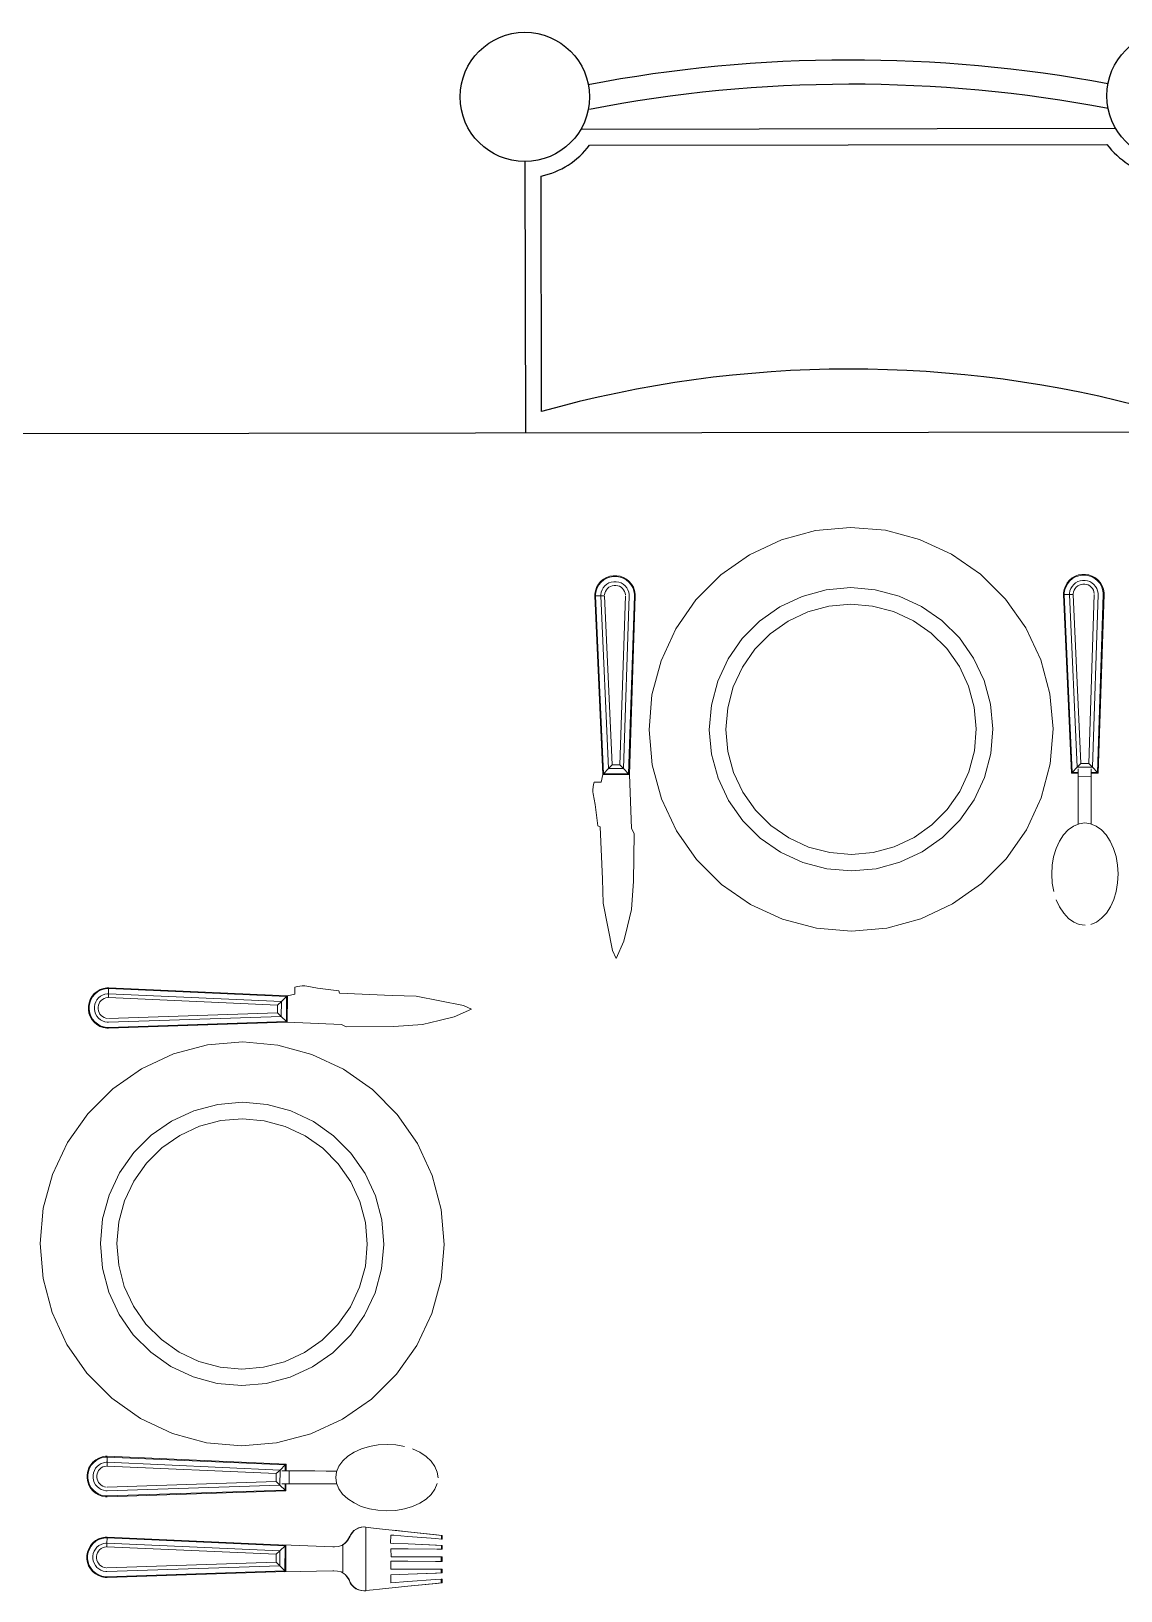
# Model space of a CAD drawing. Header units: inches. Extents: x 0.9 to 45.9, y 0.4 to 30.4.
# Drawn here: x 11.864 to 12.458, y 14.206 to 15.057 of the extents above; entities that cross this region are included whole.
import ezdxf

# ---------------------------------------------------------------- set-up
doc = ezdxf.new("R2010")
doc.units = ezdxf.units.IN
doc.header["$MEASUREMENT"] = 0
doc.layers.add('MUEBLE', color=253, linetype='Continuous')

# ---------------------------------------------------------------- blocks, each defined once
blk = doc.blocks.new('hshshsyd')
at = {"color": 51, "linetype": 'Continuous', "lineweight": 0, "ltscale": 0.956734}
for p, q in [((1681.87672, 897.10987), (1681.87274, 897.10805)), ((1681.88112, 897.11122), (1681.87672, 897.10987)), ((1681.88581, 897.11205), (1681.88112, 897.11122)), ((1681.89065, 897.11234), (1681.88581, 897.11205)), ((1681.89549, 897.11208), (1681.89065, 897.11234)), ((1681.90019, 897.11128), (1681.89549, 897.11208)), ((1681.90459, 897.10995), (1681.90019, 897.11128)), ((1681.90858, 897.10815), (1681.90459, 897.10995)), ((1681.72909, 897.09993), (1681.73033, 897.10141)), ((1681.72942, 897.0997), (1681.73061, 897.10113)), ((1681.73033, 897.10141), (1681.7318, 897.10266)), ((1681.73061, 897.10113), (1681.73203, 897.10233)), ((1681.7318, 897.10266), (1681.73347, 897.10363)), ((1681.73203, 897.10233), (1681.73364, 897.10326)), ((1681.73347, 897.10363), (1681.73528, 897.10429)), ((1681.73364, 897.10326), (1681.73538, 897.1039)), ((1681.73486, 897.10066), (1681.73614, 897.10113)), ((1681.73528, 897.10429), (1681.73718, 897.10463)), ((1681.73538, 897.1039), (1681.73721, 897.10423)), ((1681.73614, 897.10113), (1681.73747, 897.10137)), ((1681.73718, 897.10463), (1681.73814, 897.10463)), ((1681.73721, 897.10423), (1681.73814, 897.10423)), ((1681.73747, 897.10137), (1681.73809, 897.10137)), ((1681.73809, 897.10137), (1681.83236, 897.09827)), ((1681.73814, 897.10463), (1681.83562, 897.10143)), ((1681.73814, 897.10423), (1681.83522, 897.10104)), ((1681.83522, 897.10104), (1681.83236, 897.09827)), ((1681.83562, 897.10143), (1681.83522, 897.10104)), ((1681.83522, 897.10104), (1681.83523, 897.09759)), ((1681.83562, 897.10143), (1681.83563, 897.09759)), ((1681.86653, 897.10321), (1681.86449, 897.10034)), ((1681.86931, 897.10581), (1681.86653, 897.10321)), ((1681.87274, 897.10805), (1681.86931, 897.10581)), ((1681.91202, 897.10593), (1681.90858, 897.10815)), ((1681.91482, 897.10335), (1681.91202, 897.10593)), ((1681.91688, 897.10049), (1681.91482, 897.10335)), ((1681.72715, 897.09454), (1681.72748, 897.09644)), ((1681.72715, 897.09262), (1681.72715, 897.09454)), ((1681.72749, 897.09072), (1681.72715, 897.09262)), ((1681.72748, 897.09644), (1681.72813, 897.09826)), ((1681.72755, 897.09451), (1681.72787, 897.09634)), ((1681.72755, 897.09265), (1681.72755, 897.09451)), ((1681.72788, 897.09082), (1681.72755, 897.09265)), ((1681.72787, 897.09634), (1681.7285, 897.09809)), ((1681.72813, 897.09826), (1681.72909, 897.09993)), ((1681.7285, 897.09809), (1681.72942, 897.0997)), ((1681.73041, 897.09427), (1681.73064, 897.0956)), ((1681.73042, 897.09291), (1681.73041, 897.09427)), ((1681.73066, 897.09157), (1681.73042, 897.09291)), ((1681.73064, 897.0956), (1681.73111, 897.09688)), ((1681.73111, 897.09688), (1681.73178, 897.09806)), ((1681.73178, 897.09806), (1681.73265, 897.0991)), ((1681.73244, 897.0941), (1681.73261, 897.09508)), ((1681.73244, 897.09309), (1681.73244, 897.0941)), ((1681.73262, 897.0921), (1681.73244, 897.09309)), ((1681.73261, 897.09508), (1681.73295, 897.09603)), ((1681.73265, 897.0991), (1681.73369, 897.09998)), ((1681.73295, 897.09603), (1681.73345, 897.0969)), ((1681.73345, 897.0969), (1681.73409, 897.09767)), ((1681.73369, 897.09998), (1681.73486, 897.10066)), ((1681.73409, 897.09767), (1681.73486, 897.09831)), ((1681.73486, 897.09831), (1681.73573, 897.09882)), ((1681.73573, 897.09882), (1681.73667, 897.09916)), ((1681.73667, 897.09916), (1681.73765, 897.09934)), ((1681.73806, 897.09934), (1681.83034, 897.09631)), ((1681.83236, 897.09827), (1681.83034, 897.09631)), ((1681.83034, 897.09631), (1681.83035, 897.09198)), ((1681.83236, 897.09827), (1681.83238, 897.09005)), ((1681.83736, 897.0976), (1681.83334, 897.09759)), ((1681.83735, 897.0976), (1681.83737, 897.09054)), ((1681.84653, 897.09762), (1681.83736, 897.0976)), ((1681.85112, 897.09764), (1681.84653, 897.09762)), ((1681.85745, 897.09765), (1681.85134, 897.09764)), ((1681.86325, 897.09767), (1681.85745, 897.09765)), ((1681.86324, 897.09729), (1681.86282, 897.09414)), ((1681.86282, 897.09414), (1681.86325, 897.091)), ((1681.86449, 897.10034), (1681.86324, 897.09729)), ((1681.91814, 897.09745), (1681.91688, 897.10049)), ((1681.91816, 897.09115), (1681.91858, 897.0943)), ((1681.72816, 897.08891), (1681.72749, 897.09072)), ((1681.72852, 897.08908), (1681.72788, 897.09082)), ((1681.72913, 897.08724), (1681.72816, 897.08891)), ((1681.72946, 897.08747), (1681.72852, 897.08908)), ((1681.73037, 897.08576), (1681.72913, 897.08724)), ((1681.73065, 897.08605), (1681.72946, 897.08747)), ((1681.73185, 897.08453), (1681.73037, 897.08576)), ((1681.73208, 897.08486), (1681.73065, 897.08605)), ((1681.73112, 897.0903), (1681.73066, 897.09157)), ((1681.73181, 897.08913), (1681.73112, 897.0903)), ((1681.73268, 897.08809), (1681.73181, 897.08913)), ((1681.73352, 897.08357), (1681.73185, 897.08453)), ((1681.73369, 897.08394), (1681.73208, 897.08486)), ((1681.73296, 897.09116), (1681.73262, 897.0921)), ((1681.73372, 897.08722), (1681.73268, 897.08809)), ((1681.73347, 897.0903), (1681.73296, 897.09116)), ((1681.73411, 897.08953), (1681.73347, 897.0903)), ((1681.7349, 897.08654), (1681.73372, 897.08722)), ((1681.73488, 897.08889), (1681.73411, 897.08953)), ((1681.73576, 897.08839), (1681.73488, 897.08889)), ((1681.73618, 897.08608), (1681.7349, 897.08654)), ((1681.7367, 897.08805), (1681.73576, 897.08839)), ((1681.73752, 897.08585), (1681.73618, 897.08608)), ((1681.73769, 897.08788), (1681.7367, 897.08805)), ((1681.73813, 897.08585), (1681.73752, 897.08585)), ((1681.83035, 897.09198), (1681.73808, 897.08788)), ((1681.73813, 897.08585), (1681.73808, 897.08788)), ((1681.83238, 897.09005), (1681.73813, 897.08585)), ((1681.73819, 897.08299), (1681.73813, 897.08585)), ((1681.83525, 897.08731), (1681.73819, 897.08299)), ((1681.83566, 897.08692), (1681.7382, 897.08259)), ((1681.83035, 897.09198), (1681.83238, 897.09005)), ((1681.83238, 897.09005), (1681.83525, 897.08731)), ((1681.83738, 897.09054), (1681.83336, 897.09053)), ((1681.83525, 897.09054), (1681.83525, 897.08731)), ((1681.83525, 897.08731), (1681.83566, 897.08692)), ((1681.83565, 897.09054), (1681.83566, 897.08692)), ((1681.84655, 897.09057), (1681.83738, 897.09054)), ((1681.85114, 897.09058), (1681.84655, 897.09057)), ((1681.85747, 897.0906), (1681.85136, 897.09058)), ((1681.86327, 897.09062), (1681.85747, 897.0906)), ((1681.86325, 897.091), (1681.86452, 897.08795)), ((1681.86452, 897.08795), (1681.86658, 897.08509)), ((1681.86658, 897.08509), (1681.86938, 897.08251)), ((1681.91209, 897.08263), (1681.91487, 897.08523)), ((1681.91487, 897.08523), (1681.91691, 897.0881)), ((1681.91691, 897.0881), (1681.91816, 897.09115)), ((1681.73534, 897.08291), (1681.73352, 897.08357)), ((1681.73544, 897.08331), (1681.73369, 897.08394)), ((1681.73724, 897.08258), (1681.73534, 897.08291)), ((1681.73727, 897.08299), (1681.73544, 897.08331)), ((1681.7382, 897.08259), (1681.73724, 897.08258)), ((1681.73819, 897.08299), (1681.73727, 897.08299)), ((1681.8114, 897.07689), (1681.79226, 897.07516)), ((1681.83054, 897.07527), (1681.8114, 897.07689)), ((1681.86938, 897.08251), (1681.87282, 897.08029)), ((1681.87282, 897.08029), (1681.8768, 897.07849)), ((1681.8768, 897.07849), (1681.88121, 897.07717)), ((1681.88121, 897.07717), (1681.88591, 897.07636)), ((1681.88591, 897.07636), (1681.89075, 897.0761)), ((1681.89075, 897.0761), (1681.89559, 897.07639)), ((1681.89559, 897.07639), (1681.90028, 897.07722)), ((1681.90468, 897.07857), (1681.90866, 897.08039)), ((1681.90866, 897.08039), (1681.91209, 897.08263)), ((1681.77372, 897.07014), (1681.75634, 897.06197)), ((1681.79226, 897.07516), (1681.77372, 897.07014)), ((1681.84911, 897.07035), (1681.83054, 897.07527)), ((1681.86654, 897.06228), (1681.84911, 897.07035)), ((1681.75634, 897.06197), (1681.74063, 897.05091)), ((1681.88231, 897.05131), (1681.86654, 897.06228)), ((1681.74063, 897.05091), (1681.72709, 897.03729)), ((1681.89593, 897.03776), (1681.88231, 897.05131)), ((1681.79807, 897.04278), (1681.78506, 897.03926)), ((1681.81149, 897.04399), (1681.79807, 897.04278)), ((1681.82492, 897.04286), (1681.81149, 897.04399)), ((1681.83795, 897.03941), (1681.82492, 897.04286)), ((1681.72709, 897.03729), (1681.71611, 897.02152)), ((1681.77287, 897.03353), (1681.76185, 897.02577)), ((1681.78506, 897.03926), (1681.77287, 897.03353)), ((1681.79966, 897.0339), (1681.78817, 897.03079)), ((1681.81152, 897.03498), (1681.79966, 897.0339)), ((1681.82338, 897.03397), (1681.81152, 897.03498)), ((1681.83489, 897.03092), (1681.82338, 897.03397)), ((1681.85018, 897.03375), (1681.83795, 897.03941)), ((1681.86124, 897.02605), (1681.85018, 897.03375)), ((1681.907, 897.02206), (1681.89593, 897.03776)), ((1681.76185, 897.02577), (1681.75235, 897.01621)), ((1681.7774, 897.02573), (1681.76766, 897.01887)), ((1681.78817, 897.03079), (1681.7774, 897.02573)), ((1681.84569, 897.02592), (1681.83489, 897.03092)), ((1681.85546, 897.01912), (1681.84569, 897.02592)), ((1681.87079, 897.01655), (1681.86124, 897.02605)), ((1681.71611, 897.02152), (1681.70804, 897.00408)), ((1681.75235, 897.01621), (1681.74465, 897.00515)), ((1681.76766, 897.01887), (1681.75927, 897.01043)), ((1681.8639, 897.01073), (1681.85546, 897.01912)), ((1681.87855, 897.00553), (1681.87079, 897.01655)), ((1681.91516, 897.00467), (1681.907, 897.02206)), ((1681.75927, 897.01043), (1681.75247, 897.00066)), ((1681.87076, 897.001), (1681.8639, 897.01073)), ((1681.70804, 897.00408), (1681.70312, 896.98551)), ((1681.74465, 897.00515), (1681.73899, 896.99292)), ((1681.75247, 897.00066), (1681.74747, 896.98986)), ((1681.87582, 896.99022), (1681.87076, 897.001)), ((1681.88428, 896.99333), (1681.87855, 897.00553)), ((1681.92019, 896.98613), (1681.91516, 897.00467)), ((1681.73899, 896.99292), (1681.73554, 896.97989)), ((1681.88781, 896.98032), (1681.88428, 896.99333)), ((1681.70312, 896.98551), (1681.7015, 896.96637)), ((1681.74747, 896.98986), (1681.74442, 896.97835)), ((1681.87893, 896.97873), (1681.87582, 896.99022)), ((1681.92192, 896.967), (1681.92019, 896.98613)), ((1681.73554, 896.97989), (1681.7344, 896.96647)), ((1681.74442, 896.97835), (1681.74342, 896.96649)), ((1681.88, 896.96688), (1681.87893, 896.97873)), ((1681.88902, 896.9669), (1681.88781, 896.98032)), ((1681.7015, 896.96637), (1681.70323, 896.94724)), ((1681.7344, 896.96647), (1681.73561, 896.95304)), ((1681.74342, 896.96649), (1681.74449, 896.95463)), ((1681.879, 896.95502), (1681.88, 896.96688)), ((1681.88788, 896.95348), (1681.88902, 896.9669)), ((1681.9203, 896.94785), (1681.92192, 896.967)), ((1681.73561, 896.95304), (1681.73914, 896.94004)), ((1681.74449, 896.95463), (1681.7476, 896.94315)), ((1681.87595, 896.94351), (1681.879, 896.95502)), ((1681.88443, 896.94045), (1681.88788, 896.95348)), ((1681.91538, 896.92928), (1681.9203, 896.94785)), ((1681.70323, 896.94724), (1681.70826, 896.9287)), ((1681.73914, 896.94004), (1681.74487, 896.92784)), ((1681.7476, 896.94315), (1681.75266, 896.93237)), ((1681.87095, 896.93271), (1681.87595, 896.94351)), ((1681.87877, 896.92822), (1681.88443, 896.94045)), ((1681.75266, 896.93237), (1681.75952, 896.92264)), ((1681.86415, 896.92294), (1681.87095, 896.93271)), ((1681.70826, 896.9287), (1681.71642, 896.91131)), ((1681.74487, 896.92784), (1681.75263, 896.91682)), ((1681.75952, 896.92264), (1681.76796, 896.91425)), ((1681.85576, 896.91449), (1681.86415, 896.92294)), ((1681.87107, 896.91716), (1681.87877, 896.92822)), ((1681.90731, 896.91185), (1681.91538, 896.92928)), ((1681.75263, 896.91682), (1681.76218, 896.90732)), ((1681.76796, 896.91425), (1681.77773, 896.90744)), ((1681.84602, 896.90764), (1681.85576, 896.91449)), ((1681.86157, 896.9076), (1681.87107, 896.91716)), ((1681.71642, 896.91131), (1681.72749, 896.8956)), ((1681.76218, 896.90732), (1681.77325, 896.89962)), ((1681.77773, 896.90744), (1681.78853, 896.90244)), ((1681.83525, 896.90258), (1681.84602, 896.90764)), ((1681.85055, 896.89984), (1681.86157, 896.9076)), ((1681.89634, 896.89608), (1681.90731, 896.91185)), ((1681.77325, 896.89962), (1681.78547, 896.89396)), ((1681.78853, 896.90244), (1681.80004, 896.8994)), ((1681.80004, 896.8994), (1681.8119, 896.89839)), ((1681.8119, 896.89839), (1681.82376, 896.89946)), ((1681.82376, 896.89946), (1681.83525, 896.90258)), ((1681.83836, 896.89411), (1681.85055, 896.89984)), ((1681.72749, 896.8956), (1681.74111, 896.88206)), ((1681.78547, 896.89396), (1681.7985, 896.89051)), ((1681.7985, 896.89051), (1681.81193, 896.88937)), ((1681.81193, 896.88937), (1681.82535, 896.89059)), ((1681.82535, 896.89059), (1681.83836, 896.89411)), ((1681.88279, 896.88246), (1681.89634, 896.89608)), ((1681.74111, 896.88206), (1681.75688, 896.87109)), ((1681.86708, 896.8714), (1681.88279, 896.88246)), ((1681.8497, 896.86323), (1681.86708, 896.8714)), ((1681.75688, 896.87109), (1681.77431, 896.86302)), ((1681.77431, 896.86302), (1681.79288, 896.8581)), ((1681.83116, 896.8582), (1681.8497, 896.86323)), ((1681.79288, 896.8581), (1681.81202, 896.85648)), ((1681.81202, 896.85648), (1681.83116, 896.8582)), ((1681.72981, 896.84425), (1681.73105, 896.84573)), ((1681.73105, 896.84573), (1681.73252, 896.84697)), ((1681.73134, 896.84545), (1681.73276, 896.84664)), ((1681.73252, 896.84697), (1681.73419, 896.84794)), ((1681.73276, 896.84664), (1681.73436, 896.84758)), ((1681.73419, 896.84794), (1681.736, 896.84861)), ((1681.73436, 896.84758), (1681.73611, 896.84822)), ((1681.736, 896.84861), (1681.7379, 896.84895)), ((1681.73611, 896.84822), (1681.73794, 896.84855)), ((1681.73686, 896.84544), (1681.7382, 896.84568)), ((1681.7379, 896.84895), (1681.73887, 896.84895)), ((1681.73794, 896.84855), (1681.73886, 896.84855)), ((1681.7382, 896.84568), (1681.73882, 896.84569)), ((1681.73882, 896.84569), (1681.83309, 896.84259)), ((1681.73886, 896.84855), (1681.83594, 896.84536)), ((1681.73887, 896.84895), (1681.83634, 896.84575)), ((1681.83634, 896.84575), (1681.83594, 896.84536)), ((1681.86592, 896.84698), (1681.83634, 896.84575)), ((1681.83634, 896.84575), (1681.83638, 896.83124)), ((1681.86854, 896.84829), (1681.86592, 896.84698)), ((1681.89451, 896.84801), (1681.86854, 896.84829)), ((1681.91007, 896.84701), (1681.89451, 896.84801)), ((1681.91911, 896.8447), (1681.91007, 896.84701)), ((1681.72787, 896.83886), (1681.7282, 896.84076)), ((1681.72788, 896.83693), (1681.72787, 896.83886)), ((1681.7282, 896.84076), (1681.72886, 896.84258)), ((1681.72827, 896.83883), (1681.72859, 896.84066)), ((1681.72828, 896.83697), (1681.72827, 896.83883)), ((1681.72859, 896.84066), (1681.72922, 896.84241)), ((1681.72886, 896.84258), (1681.72981, 896.84425)), ((1681.72922, 896.84241), (1681.73015, 896.84402)), ((1681.73015, 896.84402), (1681.73134, 896.84545)), ((1681.73114, 896.83858), (1681.73137, 896.83992)), ((1681.73114, 896.83723), (1681.73114, 896.83858)), ((1681.73138, 896.83589), (1681.73114, 896.83723)), ((1681.73137, 896.83992), (1681.73183, 896.8412)), ((1681.73183, 896.8412), (1681.73251, 896.84238)), ((1681.73251, 896.84238), (1681.73337, 896.84342)), ((1681.73316, 896.83841), (1681.73333, 896.8394)), ((1681.73317, 896.83741), (1681.73316, 896.83841)), ((1681.73334, 896.83642), (1681.73317, 896.83741)), ((1681.73333, 896.8394), (1681.73367, 896.84034)), ((1681.73337, 896.84342), (1681.73441, 896.84429)), ((1681.73367, 896.84034), (1681.73417, 896.84122)), ((1681.73417, 896.84122), (1681.73482, 896.84199)), ((1681.73441, 896.84429), (1681.73559, 896.84498)), ((1681.73482, 896.84199), (1681.73558, 896.84263)), ((1681.73558, 896.84263), (1681.73645, 896.84314)), ((1681.73559, 896.84498), (1681.73686, 896.84544)), ((1681.73645, 896.84314), (1681.73739, 896.84348)), ((1681.73739, 896.84348), (1681.73838, 896.84366)), ((1681.73879, 896.84366), (1681.83107, 896.84063)), ((1681.83309, 896.84259), (1681.83107, 896.84063)), ((1681.83107, 896.84063), (1681.83108, 896.8363)), ((1681.83594, 896.84536), (1681.83309, 896.84259)), ((1681.83309, 896.84259), (1681.83311, 896.83437)), ((1681.83594, 896.84536), (1681.83598, 896.83163)), ((1681.92736, 896.84269), (1681.91911, 896.8447)), ((1681.9368, 896.83853), (1681.92736, 896.84269)), ((1681.93248, 896.8366), (1681.9368, 896.83853)), ((1681.72822, 896.83503), (1681.72788, 896.83693)), ((1681.72888, 896.83322), (1681.72822, 896.83503)), ((1681.72861, 896.83514), (1681.72828, 896.83697)), ((1681.72925, 896.83339), (1681.72861, 896.83514)), ((1681.72985, 896.83156), (1681.72888, 896.83322)), ((1681.73018, 896.83179), (1681.72925, 896.83339)), ((1681.73109, 896.83008), (1681.72985, 896.83156)), ((1681.73138, 896.83037), (1681.73018, 896.83179)), ((1681.73258, 896.82885), (1681.73109, 896.83008)), ((1681.73185, 896.83462), (1681.73138, 896.83589)), ((1681.73281, 896.82918), (1681.73138, 896.83037)), ((1681.73253, 896.83344), (1681.73185, 896.83462)), ((1681.73341, 896.83241), (1681.73253, 896.83344)), ((1681.73425, 896.82789), (1681.73258, 896.82885)), ((1681.73442, 896.82825), (1681.73281, 896.82918)), ((1681.73369, 896.83548), (1681.73334, 896.83642)), ((1681.73445, 896.83154), (1681.73341, 896.83241)), ((1681.73419, 896.83461), (1681.73369, 896.83548)), ((1681.73484, 896.83385), (1681.73419, 896.83461)), ((1681.73563, 896.83086), (1681.73445, 896.83154)), ((1681.73561, 896.8332), (1681.73484, 896.83385)), ((1681.73648, 896.83271), (1681.73561, 896.8332)), ((1681.7369, 896.8304), (1681.73563, 896.83086)), ((1681.73742, 896.83237), (1681.73648, 896.83271)), ((1681.73824, 896.83017), (1681.7369, 896.8304)), ((1681.73841, 896.83219), (1681.73742, 896.83237)), ((1681.73885, 896.83017), (1681.73824, 896.83017)), ((1681.83108, 896.8363), (1681.7388, 896.83219)), ((1681.73885, 896.83017), (1681.7388, 896.83219)), ((1681.83311, 896.83437), (1681.73885, 896.83017)), ((1681.73892, 896.82731), (1681.73885, 896.83017)), ((1681.83598, 896.83163), (1681.73892, 896.82731)), ((1681.83638, 896.83124), (1681.73893, 896.8269)), ((1681.83108, 896.8363), (1681.83311, 896.83437)), ((1681.83311, 896.83437), (1681.83598, 896.83163)), ((1681.83598, 896.83163), (1681.83638, 896.83124)), ((1681.83638, 896.83124), (1681.84053, 896.83045)), ((1681.84053, 896.83045), (1681.84054, 896.82655)), ((1681.86445, 896.8286), (1681.86491, 896.82977)), ((1681.86491, 896.82977), (1681.89347, 896.83119)), ((1681.89347, 896.83119), (1681.90664, 896.83147)), ((1681.90664, 896.83147), (1681.93248, 896.8366)), ((1681.73606, 896.82723), (1681.73425, 896.82789)), ((1681.73617, 896.82762), (1681.73442, 896.82825)), ((1681.73796, 896.8269), (1681.73606, 896.82723)), ((1681.738, 896.82731), (1681.73617, 896.82762)), ((1681.73893, 896.8269), (1681.73796, 896.8269)), ((1681.73892, 896.82731), (1681.738, 896.82731)), ((1681.84054, 896.82655), (1681.84183, 896.82613)), ((1681.84183, 896.82613), (1681.84453, 896.82575)), ((1681.84453, 896.82575), (1681.84507, 896.82579)), ((1681.84507, 896.82579), (1681.84584, 896.82581)), ((1681.84584, 896.82581), (1681.84698, 896.82604)), ((1681.84698, 896.82604), (1681.85277, 896.82713)), ((1681.85277, 896.82713), (1681.86445, 896.8286)), ((1681.95733, 896.72947), (1681.96246, 896.75531)), ((1681.96246, 896.75531), (1681.96439, 896.75963)), ((1681.96439, 896.75963), (1681.96855, 896.75019)), ((1681.96855, 896.75019), (1681.97056, 896.74194)), ((1682.07372, 896.74313), (1682.09286, 896.74475)), ((1682.09286, 896.74475), (1682.11199, 896.74302)), ((1682.25162, 896.74374), (1682.25126, 896.74057)), ((1682.25161, 896.74322), (1682.25162, 896.74374)), ((1682.25359, 896.74374), (1682.25162, 896.74374)), ((1682.25358, 896.74322), (1682.25359, 896.74374)), ((1682.25707, 896.74373), (1682.25694, 896.74056)), ((1682.25707, 896.74321), (1682.25707, 896.74373)), ((1682.25906, 896.74372), (1682.25707, 896.74373)), ((1682.25906, 896.7432), (1682.25906, 896.74372)), ((1682.2633, 896.74319), (1682.2633, 896.74371)), ((1682.26579, 896.7437), (1682.2633, 896.74371)), ((1682.26579, 896.74318), (1682.26579, 896.7437)), ((1682.27003, 896.74317), (1682.27003, 896.74369)), ((1682.27201, 896.74368), (1682.27003, 896.74369)), ((1682.27201, 896.74316), (1682.27201, 896.74368)), ((1682.27213, 896.74052), (1682.27201, 896.74368)), ((1682.2755, 896.74315), (1682.2755, 896.74368)), ((1682.27747, 896.74367), (1682.2755, 896.74368)), ((1682.27747, 896.74315), (1682.27747, 896.74367)), ((1682.27781, 896.7405), (1682.27747, 896.74367)), ((1681.97056, 896.74194), (1681.97287, 896.7329)), ((1682.03771, 896.73014), (1682.05515, 896.73821)), ((1682.05515, 896.73821), (1682.07372, 896.74313)), ((1682.11199, 896.74302), (1682.13053, 896.738)), ((1682.13053, 896.738), (1682.14792, 896.72983)), ((1682.2085, 896.73492), (1682.21109, 896.7377)), ((1682.21109, 896.7377), (1682.21396, 896.73974)), ((1682.21396, 896.73974), (1682.21701, 896.74099)), ((1682.21701, 896.74099), (1682.22016, 896.74141)), ((1682.22331, 896.74097), (1682.22635, 896.73971)), ((1682.22635, 896.73971), (1682.22921, 896.73765)), ((1682.22921, 896.73765), (1682.23179, 896.73485)), ((1682.25126, 896.74057), (1682.24962, 896.72508)), ((1682.25126, 896.74012), (1682.24962, 896.72493)), ((1682.25161, 896.74322), (1682.25126, 896.74012)), ((1682.25358, 896.74322), (1682.25161, 896.74322)), ((1682.25215, 896.72492), (1682.25333, 896.74011)), ((1682.25333, 896.74011), (1682.25358, 896.74322)), ((1682.25694, 896.74056), (1682.25629, 896.72506)), ((1682.25693, 896.7401), (1682.25629, 896.72506)), ((1682.25707, 896.74321), (1682.25693, 896.7401)), ((1682.25906, 896.7432), (1682.25707, 896.74321)), ((1682.25901, 896.72506), (1682.25905, 896.74009)), ((1682.25905, 896.74055), (1682.25906, 896.7432)), ((1682.26329, 896.74008), (1682.26325, 896.72489)), ((1682.2633, 896.74319), (1682.26329, 896.74008)), ((1682.26579, 896.74318), (1682.2633, 896.74319)), ((1682.26573, 896.72488), (1682.26578, 896.74007)), ((1682.26578, 896.74007), (1682.26579, 896.74318)), ((1682.27002, 896.74006), (1682.26997, 896.72487)), ((1682.27003, 896.74317), (1682.27002, 896.74006)), ((1682.27201, 896.74316), (1682.27003, 896.74317)), ((1682.27213, 896.74006), (1682.27201, 896.74316)), ((1682.27269, 896.72502), (1682.27213, 896.74052)), ((1682.27269, 896.72502), (1682.27213, 896.74006)), ((1682.2755, 896.74315), (1682.27574, 896.74005)), ((1682.27747, 896.74315), (1682.2755, 896.74315)), ((1682.27574, 896.74005), (1682.27683, 896.72485)), ((1682.2778, 896.74004), (1682.27747, 896.74315)), ((1682.27936, 896.72484), (1682.2778, 896.74004)), ((1682.27936, 896.725), (1682.27781, 896.7405)), ((1681.95705, 896.7163), (1681.95733, 896.72947)), ((1681.97287, 896.7329), (1681.97387, 896.71734)), ((1682.02194, 896.71917), (1682.03771, 896.73014)), ((1682.14792, 896.72983), (1682.16363, 896.71876)), ((1682.20443, 896.72751), (1682.20625, 896.73149)), ((1682.20625, 896.73149), (1682.2085, 896.73492)), ((1682.23179, 896.73485), (1682.23401, 896.73141)), ((1682.23401, 896.73141), (1682.23581, 896.72742)), ((1682.23581, 896.72742), (1682.23714, 896.72302)), ((1682.00832, 896.70562), (1682.02194, 896.71917)), ((1682.16363, 896.71876), (1682.17717, 896.70514)), ((1682.20196, 896.71358), (1682.20225, 896.71842)), ((1682.20225, 896.71842), (1682.20308, 896.72311)), ((1682.23714, 896.72302), (1682.23794, 896.71832)), ((1682.23794, 896.71832), (1682.2382, 896.71348)), ((1682.24962, 896.72493), (1682.24797, 896.70951)), ((1682.24962, 896.72508), (1682.2488, 896.71722)), ((1682.25155, 896.71721), (1682.25215, 896.72492)), ((1682.25629, 896.72506), (1682.25596, 896.7172)), ((1682.25898, 896.71572), (1682.25901, 896.7249)), ((1682.26325, 896.72489), (1682.26322, 896.71575)), ((1682.26571, 896.7157), (1682.26573, 896.72488)), ((1682.26997, 896.72487), (1682.26995, 896.71569)), ((1682.27303, 896.71568), (1682.27269, 896.72502)), ((1682.27683, 896.72485), (1682.27749, 896.71567)), ((1682.28092, 896.70941), (1682.27936, 896.725)), ((1682.28092, 896.70941), (1682.27936, 896.72484)), ((1681.95563, 896.68774), (1681.95705, 896.7163)), ((1681.97387, 896.71734), (1681.97415, 896.69137)), ((1682.06631, 896.70726), (1682.07934, 896.71071)), ((1682.07934, 896.71071), (1682.09276, 896.71185)), ((1682.09276, 896.71185), (1682.10619, 896.71064)), ((1682.10619, 896.71064), (1682.11919, 896.70711)), ((1682.20222, 896.70874), (1682.20196, 896.71358)), ((1682.2382, 896.71348), (1682.23791, 896.70864)), ((1682.24797, 896.70951), (1682.24761, 896.70619)), ((1682.25144, 896.71574), (1682.25155, 896.71721)), ((1682.25589, 896.71555), (1682.25144, 896.71574)), ((1682.25596, 896.7172), (1682.25589, 896.71555)), ((1682.26322, 896.71575), (1682.25898, 896.71572)), ((1682.26995, 896.71569), (1682.26571, 896.7157)), ((1682.27749, 896.71567), (1682.27303, 896.71568)), ((1681.99726, 896.68991), (1682.00832, 896.70562)), ((1682.04302, 896.6939), (1682.05408, 896.7016)), ((1682.05408, 896.7016), (1682.06631, 896.70726)), ((1682.06937, 896.69878), (1682.08088, 896.70183)), ((1682.08088, 896.70183), (1682.09274, 896.70283)), ((1682.09274, 896.70283), (1682.10459, 896.70176)), ((1682.10459, 896.70176), (1682.11608, 896.69865)), ((1682.11919, 896.70711), (1682.13139, 896.70138)), ((1682.13139, 896.70138), (1682.14241, 896.69362)), ((1682.17717, 896.70514), (1682.18814, 896.68937)), ((1682.20303, 896.70404), (1682.20222, 896.70874)), ((1682.20435, 896.69964), (1682.20303, 896.70404)), ((1682.23708, 896.70395), (1682.23574, 896.69955)), ((1682.23791, 896.70864), (1682.23708, 896.70395)), ((1682.24708, 896.70203), (1682.24701, 896.70128)), ((1682.24701, 896.70128), (1682.24713, 896.69979)), ((1682.24701, 896.70099), (1682.24713, 896.69953)), ((1682.28177, 896.70195), (1682.24708, 896.70203)), ((1682.24761, 896.70619), (1682.2471, 896.70203)), ((1682.28126, 896.70609), (1682.28092, 896.70941)), ((1682.28175, 896.70195), (1682.28126, 896.70609)), ((1682.2817, 896.69966), (1682.28184, 896.70116)), ((1682.28184, 896.70116), (1682.28177, 896.70195)), ((1682.03346, 896.6844), (1682.04302, 896.6939)), ((1682.0488, 896.68698), (1682.05857, 896.69378)), ((1682.05857, 896.69378), (1682.06937, 896.69878)), ((1682.11608, 896.69865), (1682.12686, 896.69359)), ((1682.12686, 896.69359), (1682.13659, 896.68673)), ((1682.14241, 896.69362), (1682.15191, 896.68407)), ((1682.20615, 896.69565), (1682.20435, 896.69964)), ((1682.20837, 896.69221), (1682.20615, 896.69565)), ((1682.23391, 896.69557), (1682.23167, 896.69214)), ((1682.23574, 896.69955), (1682.23391, 896.69557)), ((1682.24713, 896.69979), (1682.24751, 896.69834)), ((1682.24713, 896.69953), (1682.24751, 896.6981)), ((1682.24751, 896.69834), (1682.24813, 896.69697)), ((1682.24751, 896.6981), (1682.24813, 896.69677)), ((1682.24813, 896.69697), (1682.24898, 896.69573)), ((1682.24813, 896.69677), (1682.24898, 896.69555)), ((1682.24898, 896.69573), (1682.25003, 896.69466)), ((1682.24898, 896.69555), (1682.25003, 896.6945)), ((1682.25003, 896.69466), (1682.25048, 896.69434)), ((1682.25003, 896.6945), (1682.25048, 896.69419)), ((1682.25048, 896.69434), (1682.25125, 896.69378)), ((1682.25048, 896.69419), (1682.25125, 896.69364)), ((1682.25125, 896.69378), (1682.25195, 896.69344)), ((1682.25125, 896.69364), (1682.25195, 896.6933)), ((1682.25201, 896.69347), (1682.2542, 896.69222)), ((1682.25201, 896.69333), (1682.2542, 896.69211)), ((1682.27362, 896.69143), (1682.2757, 896.69285)), ((1682.27362, 896.69134), (1682.2757, 896.69273)), ((1682.2757, 896.69285), (1682.27685, 896.69337)), ((1682.2757, 896.69273), (1682.27685, 896.69323)), ((1682.27685, 896.69337), (1682.27753, 896.69369)), ((1682.27685, 896.69323), (1682.27753, 896.69355)), ((1682.27753, 896.69369), (1682.27833, 896.69426)), ((1682.27753, 896.69355), (1682.27833, 896.69411)), ((1682.27833, 896.69426), (1682.27875, 896.69456)), ((1682.27833, 896.69411), (1682.27875, 896.6944)), ((1682.27875, 896.69456), (1682.27981, 896.69562)), ((1682.27875, 896.6944), (1682.27981, 896.69544)), ((1682.27981, 896.69562), (1682.28067, 896.69685)), ((1682.27981, 896.69544), (1682.28067, 896.69665)), ((1682.28067, 896.69685), (1682.28131, 896.69821)), ((1682.28067, 896.69665), (1682.28131, 896.69798)), ((1682.28131, 896.69821), (1682.2817, 896.69966)), ((1682.28131, 896.69798), (1682.2817, 896.6994)), ((1682.2817, 896.6994), (1682.28184, 896.70087)), ((1681.95299, 896.6756), (1681.95446, 896.68728)), ((1681.95446, 896.68728), (1681.95563, 896.68774)), ((1681.97284, 896.68875), (1681.97161, 896.65917)), ((1681.97415, 896.69137), (1681.97284, 896.68875)), ((1681.98909, 896.67253), (1681.99726, 896.68991)), ((1682.0257, 896.67339), (1682.03346, 896.6844)), ((1682.04036, 896.67859), (1682.0488, 896.68698)), ((1682.13659, 896.68673), (1682.14498, 896.67829)), ((1682.15191, 896.68407), (1682.15961, 896.67301)), ((1682.18814, 896.68937), (1682.19621, 896.67194)), ((1682.21095, 896.68941), (1682.20837, 896.69221)), ((1682.21381, 896.68735), (1682.21095, 896.68941)), ((1682.21686, 896.68608), (1682.21381, 896.68735)), ((1682.21648, 896.6861), (1682.21646, 896.6803)), ((1682.22, 896.68565), (1682.21686, 896.68608)), ((1682.22315, 896.68607), (1682.22, 896.68565)), ((1682.22621, 896.68732), (1682.22315, 896.68607)), ((1682.22353, 896.68608), (1682.22352, 896.68028)), ((1682.22907, 896.68936), (1682.22621, 896.68732)), ((1682.23167, 896.69214), (1682.22907, 896.68936)), ((1682.2542, 896.69222), (1682.25517, 896.69142)), ((1682.2542, 896.69211), (1682.25517, 896.69132)), ((1682.25517, 896.69142), (1682.25588, 896.69073)), ((1682.25517, 896.69132), (1682.25588, 896.69065)), ((1682.25588, 896.69073), (1682.25658, 896.68977)), ((1682.25588, 896.69065), (1682.25658, 896.6897)), ((1682.25658, 896.68977), (1682.25683, 896.68923)), ((1682.25658, 896.6897), (1682.25683, 896.68917)), ((1682.25779, 896.68398), (1682.25676, 896.65683)), ((1682.25683, 896.68943), (1682.25711, 896.68889)), ((1682.27195, 896.68939), (1682.25683, 896.68943)), ((1682.25711, 896.68889), (1682.25766, 896.68697)), ((1682.25766, 896.68697), (1682.25786, 896.68497)), ((1682.25786, 896.68497), (1682.25779, 896.68398)), ((1682.27089, 896.68454), (1682.27104, 896.68654)), ((1682.27096, 896.68394), (1682.27089, 896.68454)), ((1682.2714, 896.65741), (1682.27096, 896.68394)), ((1682.27104, 896.68654), (1682.27153, 896.68848)), ((1682.27153, 896.68848), (1682.27195, 896.68939)), ((1682.27194, 896.68919), (1682.27242, 896.69006)), ((1682.27194, 896.68913), (1682.27242, 896.68999)), ((1682.27242, 896.69006), (1682.27317, 896.69098)), ((1682.27242, 896.68999), (1682.27317, 896.69089)), ((1682.27317, 896.69098), (1682.27362, 896.69136)), ((1682.27317, 896.69089), (1682.27362, 896.69127)), ((1681.95191, 896.66981), (1681.95299, 896.6756)), ((1682.0335, 896.66885), (1682.04036, 896.67859)), ((1682.14498, 896.67829), (1682.15178, 896.66852)), ((1682.21646, 896.6803), (1682.21644, 896.67419)), ((1682.22352, 896.68028), (1682.2235, 896.67417)), ((1681.95161, 896.66736), (1681.95165, 896.6679)), ((1681.95199, 896.66466), (1681.95161, 896.66736)), ((1681.95165, 896.6679), (1681.95167, 896.66867)), ((1681.95167, 896.66867), (1681.95191, 896.66981)), ((1681.98407, 896.65399), (1681.98909, 896.67253)), ((1682.01997, 896.66119), (1682.0257, 896.67339)), ((1682.02844, 896.65808), (1682.0335, 896.66885)), ((1682.15178, 896.66852), (1682.15679, 896.65772)), ((1682.15961, 896.67301), (1682.16527, 896.66078)), ((1682.19621, 896.67194), (1682.20113, 896.65337)), ((1682.21643, 896.66938), (1682.2164, 896.66021)), ((1682.21644, 896.67397), (1682.21643, 896.66938)), ((1682.22348, 896.66936), (1682.22346, 896.66019)), ((1682.2235, 896.67395), (1682.22348, 896.66936)), ((1681.95241, 896.66337), (1681.95199, 896.66466)), ((1681.95631, 896.66336), (1681.95241, 896.66337)), ((1681.9571, 896.65921), (1681.95277, 896.56176)), ((1681.95749, 896.65881), (1681.95317, 896.56175)), ((1681.9571, 896.65921), (1681.95631, 896.66336)), ((1681.97161, 896.65917), (1681.9571, 896.65921)), ((1681.95749, 896.65881), (1681.9571, 896.65921)), ((1681.96023, 896.65594), (1681.95749, 896.65881)), ((1681.97122, 896.65877), (1681.95749, 896.65881)), ((1681.97122, 896.65877), (1681.96845, 896.65592)), ((1681.97161, 896.65917), (1681.97122, 896.65877)), ((1681.97441, 896.56169), (1681.97122, 896.65877)), ((1681.97481, 896.5617), (1681.97161, 896.65917)), ((1682.01645, 896.64818), (1682.01997, 896.66119)), ((1682.16527, 896.66078), (1682.16872, 896.64775)), ((1682.21279, 896.65849), (1682.20845, 896.56103)), ((1682.21317, 896.65808), (1682.21279, 896.65849)), ((1682.2164, 896.65848), (1682.21279, 896.65849)), ((1682.2164, 896.66021), (1682.21639, 896.65619)), ((1682.22346, 896.66018), (1682.2164, 896.6602)), ((1682.22346, 896.66019), (1682.22345, 896.65617)), ((1682.22729, 896.65845), (1682.22345, 896.65846)), ((1682.22729, 896.65845), (1682.2269, 896.65805)), ((1682.23049, 896.56097), (1682.22729, 896.65845)), ((1681.96023, 896.65594), (1681.95603, 896.56168)), ((1681.96216, 896.65391), (1681.95806, 896.56163)), ((1681.96216, 896.65391), (1681.96023, 896.65594)), ((1681.96845, 896.65592), (1681.96023, 896.65594)), ((1681.96649, 896.6539), (1681.96216, 896.65391)), ((1681.96845, 896.65592), (1681.96649, 896.6539)), ((1681.96952, 896.56162), (1681.96649, 896.6539)), ((1681.97155, 896.56165), (1681.96845, 896.65592)), ((1681.98234, 896.63485), (1681.98407, 896.65399)), ((1682.02532, 896.64659), (1682.02844, 896.65808)), ((1682.15679, 896.65772), (1682.15983, 896.64621)), ((1682.20113, 896.65337), (1682.20275, 896.63423)), ((1682.21317, 896.65808), (1682.20885, 896.56102)), ((1682.21591, 896.65521), (1682.21171, 896.56096)), ((1682.21591, 896.65521), (1682.21317, 896.65808)), ((1682.2164, 896.65808), (1682.21317, 896.65808)), ((1682.21785, 896.65318), (1682.21374, 896.56091)), ((1682.21785, 896.65318), (1682.21591, 896.65521)), ((1682.22413, 896.65519), (1682.21591, 896.65521)), ((1682.22217, 896.65317), (1682.21785, 896.65318)), ((1682.22413, 896.65519), (1682.22217, 896.65317)), ((1682.2252, 896.56089), (1682.22217, 896.65317)), ((1682.2269, 896.65805), (1682.22345, 896.65806)), ((1682.2269, 896.65805), (1682.22413, 896.65519)), ((1682.22723, 896.56092), (1682.22413, 896.65519)), ((1682.23009, 896.56097), (1682.2269, 896.65805)), ((1682.25687, 896.65836), (1682.25253, 896.56091)), ((1682.25725, 896.65796), (1682.25293, 896.5609)), ((1682.25999, 896.65509), (1682.2558, 896.56083)), ((1682.25725, 896.65796), (1682.25687, 896.65836)), ((1682.27137, 896.65832), (1682.25687, 896.65836)), ((1682.25999, 896.65509), (1682.25725, 896.65796)), ((1682.27098, 896.65792), (1682.25725, 896.65796)), ((1682.26193, 896.65306), (1682.25782, 896.56078)), ((1682.26193, 896.65306), (1682.25999, 896.65509)), ((1682.26821, 896.65507), (1682.25999, 896.65509)), ((1682.26625, 896.65305), (1682.26193, 896.65306)), ((1682.26821, 896.65507), (1682.26625, 896.65305)), ((1682.26929, 896.56077), (1682.26625, 896.65305)), ((1682.27098, 896.65792), (1682.26821, 896.65507)), ((1682.27131, 896.5608), (1682.26821, 896.65507)), ((1682.27137, 896.65832), (1682.27098, 896.65792)), ((1682.27418, 896.56084), (1682.27098, 896.65792)), ((1682.27458, 896.56085), (1682.27137, 896.65832)), ((1682.01524, 896.63476), (1682.01645, 896.64818)), ((1682.02425, 896.63473), (1682.02532, 896.64659)), ((1682.15983, 896.64621), (1682.16084, 896.63435)), ((1682.16872, 896.64775), (1682.16986, 896.63432)), ((1681.98396, 896.61571), (1681.98234, 896.63485)), ((1682.01637, 896.62133), (1682.01524, 896.63476)), ((1682.02526, 896.62287), (1682.02425, 896.63473)), ((1682.16084, 896.63435), (1682.15977, 896.62249)), ((1682.16986, 896.63432), (1682.16864, 896.6209)), ((1682.20275, 896.63423), (1682.20102, 896.6151)), ((1682.01982, 896.6083), (1682.01637, 896.62133)), ((1682.02831, 896.61137), (1682.02526, 896.62287)), ((1682.15977, 896.62249), (1682.15665, 896.611)), ((1682.16864, 896.6209), (1682.16512, 896.60789)), ((1681.98888, 896.59714), (1681.98396, 896.61571)), ((1682.02548, 896.59608), (1682.01982, 896.6083)), ((1682.03331, 896.60056), (1682.02831, 896.61137)), ((1682.15665, 896.611), (1682.15159, 896.60023)), ((1682.16512, 896.60789), (1682.15939, 896.5957)), ((1682.20102, 896.6151), (1682.196, 896.59655)), ((1682.04011, 896.59079), (1682.03331, 896.60056)), ((1682.15159, 896.60023), (1682.14474, 896.59049)), ((1681.99695, 896.57971), (1681.98888, 896.59714)), ((1682.03318, 896.58501), (1682.02548, 896.59608)), ((1682.0485, 896.58235), (1682.04011, 896.59079)), ((1682.14474, 896.59049), (1682.13629, 896.5821)), ((1682.15939, 896.5957), (1682.15163, 896.58468)), ((1682.196, 896.59655), (1682.18783, 896.57917)), ((1682.04268, 896.57546), (1682.03318, 896.58501)), ((1682.05823, 896.57549), (1682.0485, 896.58235)), ((1682.13629, 896.5821), (1682.12652, 896.5753)), ((1682.15163, 896.58468), (1682.14207, 896.57518)), ((1682.00792, 896.56394), (1681.99695, 896.57971)), ((1682.0537, 896.5677), (1682.04268, 896.57546)), ((1682.06901, 896.57043), (1682.05823, 896.57549)), ((1682.12652, 896.5753), (1682.11572, 896.5703)), ((1682.14207, 896.57518), (1682.13101, 896.56748)), ((1682.18783, 896.57917), (1682.17677, 896.56346)), ((1682.0659, 896.56197), (1682.0537, 896.5677)), ((1682.0805, 896.56732), (1682.06901, 896.57043)), ((1682.09235, 896.56625), (1682.0805, 896.56732)), ((1682.10421, 896.56725), (1682.09235, 896.56625)), ((1682.11572, 896.5703), (1682.10421, 896.56725)), ((1682.13101, 896.56748), (1682.11878, 896.56182)), ((1681.95277, 896.56176), (1681.95276, 896.56079)), ((1681.95276, 896.56079), (1681.95309, 896.55889)), ((1681.95309, 896.55889), (1681.95375, 896.55708)), ((1681.95317, 896.56175), (1681.95603, 896.56168)), ((1681.95317, 896.56175), (1681.95317, 896.56083)), ((1681.95317, 896.56083), (1681.95348, 896.559)), ((1681.95348, 896.559), (1681.95411, 896.55725)), ((1681.95375, 896.55708), (1681.95471, 896.55541)), ((1681.95411, 896.55725), (1681.95504, 896.55564)), ((1681.95603, 896.56168), (1681.95806, 896.56163)), ((1681.95603, 896.56168), (1681.95603, 896.56107)), ((1681.95603, 896.56107), (1681.95626, 896.55973)), ((1681.95626, 896.55973), (1681.95672, 896.55846)), ((1681.95672, 896.55846), (1681.9574, 896.55728)), ((1681.9574, 896.55728), (1681.95827, 896.55624)), ((1681.95805, 896.56124), (1681.95823, 896.56025)), ((1681.95823, 896.56025), (1681.95857, 896.55931)), ((1681.95857, 896.55931), (1681.95907, 896.55844)), ((1681.95907, 896.55844), (1681.95971, 896.55767)), ((1681.95971, 896.55767), (1681.96048, 896.55702)), ((1681.96048, 896.55702), (1681.96134, 896.55652)), ((1681.96134, 896.55652), (1681.96228, 896.55617)), ((1681.96526, 896.55616), (1681.96621, 896.5565)), ((1681.96621, 896.5565), (1681.96708, 896.557)), ((1681.96708, 896.557), (1681.96785, 896.55765)), ((1681.96785, 896.55765), (1681.96849, 896.55841)), ((1681.96849, 896.55841), (1681.969, 896.55928)), ((1681.969, 896.55928), (1681.96934, 896.56022)), ((1681.96928, 896.55621), (1681.97016, 896.55724)), ((1681.96934, 896.56022), (1681.96952, 896.56121)), ((1681.97016, 896.55724), (1681.97084, 896.55842)), ((1681.97084, 896.55842), (1681.97131, 896.55969)), ((1681.97131, 896.55969), (1681.97154, 896.56103)), ((1681.97154, 896.56103), (1681.97155, 896.56165)), ((1681.9725, 896.55559), (1681.97344, 896.55719)), ((1681.97284, 896.55535), (1681.9738, 896.55702)), ((1681.97344, 896.55719), (1681.97408, 896.55894)), ((1681.9738, 896.55702), (1681.97447, 896.55883)), ((1681.97408, 896.55894), (1681.97441, 896.56077)), ((1681.97441, 896.56077), (1681.97441, 896.56169)), ((1681.97447, 896.55883), (1681.97481, 896.56073)), ((1681.97481, 896.56073), (1681.97481, 896.5617)), ((1682.02147, 896.55032), (1682.00792, 896.56394)), ((1682.07891, 896.55844), (1682.0659, 896.56197)), ((1682.09233, 896.55723), (1682.07891, 896.55844)), ((1682.10575, 896.55837), (1682.09233, 896.55723)), ((1682.11878, 896.56182), (1682.10575, 896.55837)), ((1682.17677, 896.56346), (1682.16315, 896.54992)), ((1682.20845, 896.56103), (1682.20845, 896.56007)), ((1682.20845, 896.56007), (1682.20878, 896.55817)), ((1682.20878, 896.55817), (1682.20943, 896.55635)), ((1682.20885, 896.56102), (1682.21171, 896.56096)), ((1682.20885, 896.56102), (1682.20885, 896.5601)), ((1682.20885, 896.5601), (1682.20917, 896.55827)), ((1682.20917, 896.55827), (1682.2098, 896.55652)), ((1682.20943, 896.55635), (1682.21039, 896.55468)), ((1682.2098, 896.55652), (1682.21072, 896.55491)), ((1682.21171, 896.56096), (1682.21374, 896.56091)), ((1682.21171, 896.56096), (1682.21171, 896.56035)), ((1682.21171, 896.56035), (1682.21194, 896.55901)), ((1682.21194, 896.55901), (1682.2124, 896.55773)), ((1682.2124, 896.55773), (1682.21308, 896.55655)), ((1682.21308, 896.55655), (1682.21395, 896.55551)), ((1682.21374, 896.56052), (1682.21391, 896.55953)), ((1682.21391, 896.55953), (1682.21425, 896.55859)), ((1682.21425, 896.55859), (1682.21475, 896.55771)), ((1682.21475, 896.55771), (1682.21539, 896.55694)), ((1682.21539, 896.55694), (1682.21616, 896.5563)), ((1682.21616, 896.5563), (1682.21702, 896.55579)), ((1682.22189, 896.55578), (1682.22276, 896.55628)), ((1682.22276, 896.55628), (1682.22353, 896.55692)), ((1682.22353, 896.55692), (1682.22418, 896.55769)), ((1682.22418, 896.55769), (1682.22468, 896.55856)), ((1682.22468, 896.55856), (1682.22503, 896.5595)), ((1682.22496, 896.55548), (1682.22584, 896.55652)), ((1682.22503, 896.5595), (1682.2252, 896.56048)), ((1682.22584, 896.55652), (1682.22652, 896.55769)), ((1682.22652, 896.55769), (1682.22699, 896.55897)), ((1682.22699, 896.55897), (1682.22723, 896.5603)), ((1682.22723, 896.5603), (1682.22723, 896.56092)), ((1682.22819, 896.55486), (1682.22912, 896.55647)), ((1682.22852, 896.55463), (1682.22949, 896.5563)), ((1682.22912, 896.55647), (1682.22976, 896.55821)), ((1682.22949, 896.5563), (1682.23015, 896.55811)), ((1682.22976, 896.55821), (1682.23009, 896.56004)), ((1682.23009, 896.56004), (1682.23009, 896.56097)), ((1682.23015, 896.55811), (1682.23049, 896.56001)), ((1682.23049, 896.56001), (1682.23049, 896.56097)), ((1682.25253, 896.56091), (1682.25253, 896.55994)), ((1682.25253, 896.55994), (1682.25286, 896.55804)), ((1682.25286, 896.55804), (1682.25351, 896.55623)), ((1682.25293, 896.5609), (1682.2558, 896.56083)), ((1682.25293, 896.5609), (1682.25293, 896.55998)), ((1682.25293, 896.55998), (1682.25325, 896.55815)), ((1682.25325, 896.55815), (1682.25388, 896.5564)), ((1682.25388, 896.5564), (1682.2548, 896.55479)), ((1682.2558, 896.56083), (1682.25782, 896.56078)), ((1682.2558, 896.56083), (1682.2558, 896.56022)), ((1682.2558, 896.56022), (1682.25603, 896.55888)), ((1682.25603, 896.55888), (1682.25649, 896.55761)), ((1682.25649, 896.55761), (1682.25716, 896.55643)), ((1682.25716, 896.55643), (1682.25803, 896.55539)), ((1682.25782, 896.56039), (1682.25799, 896.5594)), ((1682.25799, 896.5594), (1682.25833, 896.55846)), ((1682.25833, 896.55846), (1682.25883, 896.55759)), ((1682.25883, 896.55759), (1682.25947, 896.55682)), ((1682.25947, 896.55682), (1682.26024, 896.55617)), ((1682.26684, 896.55615), (1682.26761, 896.5568)), ((1682.26761, 896.5568), (1682.26826, 896.55756)), ((1682.26826, 896.55756), (1682.26876, 896.55843)), ((1682.26876, 896.55843), (1682.26911, 896.55937)), ((1682.26905, 896.55536), (1682.26992, 896.55639)), ((1682.26911, 896.55937), (1682.26929, 896.56036)), ((1682.26992, 896.55639), (1682.2706, 896.55757)), ((1682.2706, 896.55757), (1682.27107, 896.55884)), ((1682.27107, 896.55884), (1682.27131, 896.56018)), ((1682.27131, 896.56018), (1682.27131, 896.5608)), ((1682.27227, 896.55474), (1682.2732, 896.55634)), ((1682.2732, 896.55634), (1682.27384, 896.55809)), ((1682.27357, 896.55617), (1682.27423, 896.55798)), ((1682.27384, 896.55809), (1682.27417, 896.55992)), ((1682.27417, 896.55992), (1682.27418, 896.56084)), ((1682.27423, 896.55798), (1682.27458, 896.55988)), ((1682.27458, 896.55988), (1682.27458, 896.56085)), ((1681.95471, 896.55541), (1681.95594, 896.55393)), ((1681.95504, 896.55564), (1681.95623, 896.55421)), ((1681.95594, 896.55393), (1681.95742, 896.55268)), ((1681.95623, 896.55421), (1681.95765, 896.55301)), ((1681.95742, 896.55268), (1681.95908, 896.55171)), ((1681.95765, 896.55301), (1681.95926, 896.55208)), ((1681.95827, 896.55624), (1681.9593, 896.55536)), ((1681.95908, 896.55171), (1681.96089, 896.55105)), ((1681.95926, 896.55208), (1681.961, 896.55144)), ((1681.9593, 896.55536), (1681.96048, 896.55468)), ((1681.96048, 896.55468), (1681.96175, 896.55421)), ((1681.96089, 896.55105), (1681.96279, 896.55071)), ((1681.961, 896.55144), (1681.96283, 896.55111)), ((1681.96175, 896.55421), (1681.96309, 896.55397)), ((1681.96228, 896.55617), (1681.96327, 896.556)), ((1681.96279, 896.55071), (1681.96472, 896.5507)), ((1681.96283, 896.55111), (1681.96469, 896.5511)), ((1681.96309, 896.55397), (1681.96445, 896.55397)), ((1681.96327, 896.556), (1681.96427, 896.55599)), ((1681.96427, 896.55599), (1681.96526, 896.55616)), ((1681.96445, 896.55397), (1681.96578, 896.5542)), ((1681.96469, 896.5511), (1681.96652, 896.55142)), ((1681.96472, 896.5507), (1681.96662, 896.55103)), ((1681.96578, 896.5542), (1681.96706, 896.55466)), ((1681.96652, 896.55142), (1681.96827, 896.55205)), ((1681.96662, 896.55103), (1681.96844, 896.55169)), ((1681.96706, 896.55466), (1681.96824, 896.55534)), ((1681.96824, 896.55534), (1681.96928, 896.55621)), ((1681.96827, 896.55205), (1681.96988, 896.55298)), ((1681.96844, 896.55169), (1681.97011, 896.55265)), ((1681.96988, 896.55298), (1681.97131, 896.55417)), ((1681.97011, 896.55265), (1681.97159, 896.55388)), ((1681.97131, 896.55417), (1681.9725, 896.55559)), ((1681.97159, 896.55388), (1681.97284, 896.55535)), ((1682.03717, 896.53925), (1682.02147, 896.55032)), ((1682.16315, 896.54992), (1682.14738, 896.53894)), ((1682.21039, 896.55468), (1682.21163, 896.5532)), ((1682.21072, 896.55491), (1682.21191, 896.55349)), ((1682.21163, 896.5532), (1682.2131, 896.55196)), ((1682.21191, 896.55349), (1682.21333, 896.55229)), ((1682.2131, 896.55196), (1682.21477, 896.55099)), ((1682.21333, 896.55229), (1682.21494, 896.55135)), ((1682.21395, 896.55551), (1682.21499, 896.55464)), ((1682.21477, 896.55099), (1682.21658, 896.55032)), ((1682.21494, 896.55135), (1682.21668, 896.55071)), ((1682.21499, 896.55464), (1682.21616, 896.55395)), ((1682.21616, 896.55395), (1682.21743, 896.55349)), ((1682.21658, 896.55032), (1682.21848, 896.54998)), ((1682.21668, 896.55071), (1682.21851, 896.55038)), ((1682.21702, 896.55579), (1682.21797, 896.55545)), ((1682.21743, 896.55349), (1682.21877, 896.55325)), ((1682.21797, 896.55545), (1682.21895, 896.55527)), ((1682.21848, 896.54998), (1682.2204, 896.54998)), ((1682.21851, 896.55038), (1682.22037, 896.55038)), ((1682.21877, 896.55325), (1682.22013, 896.55324)), ((1682.21895, 896.55527), (1682.21996, 896.55527)), ((1682.21996, 896.55527), (1682.22095, 896.55544)), ((1682.22013, 896.55324), (1682.22147, 896.55348)), ((1682.22037, 896.55038), (1682.2222, 896.5507)), ((1682.2204, 896.54998), (1682.22231, 896.55031)), ((1682.22095, 896.55544), (1682.22189, 896.55578)), ((1682.22147, 896.55348), (1682.22274, 896.55394)), ((1682.2222, 896.5507), (1682.22395, 896.55133)), ((1682.22231, 896.55031), (1682.22412, 896.55096)), ((1682.22274, 896.55394), (1682.22392, 896.55461)), ((1682.22392, 896.55461), (1682.22496, 896.55548)), ((1682.22395, 896.55133), (1682.22556, 896.55225)), ((1682.22412, 896.55096), (1682.22579, 896.55192)), ((1682.22556, 896.55225), (1682.22699, 896.55344)), ((1682.22579, 896.55192), (1682.22727, 896.55316)), ((1682.22699, 896.55344), (1682.22819, 896.55486)), ((1682.22727, 896.55316), (1682.22852, 896.55463)), ((1682.25351, 896.55623), (1682.25447, 896.55456)), ((1682.25447, 896.55456), (1682.25571, 896.55308)), ((1682.2548, 896.55479), (1682.256, 896.55336)), ((1682.25571, 896.55308), (1682.25718, 896.55183)), ((1682.256, 896.55336), (1682.25742, 896.55216)), ((1682.25718, 896.55183), (1682.25885, 896.55086)), ((1682.25742, 896.55216), (1682.25902, 896.55123)), ((1682.25803, 896.55539), (1682.25907, 896.55451)), ((1682.25885, 896.55086), (1682.26066, 896.5502)), ((1682.25902, 896.55123), (1682.26077, 896.55059)), ((1682.25907, 896.55451), (1682.26024, 896.55383)), ((1682.26024, 896.55617), (1682.26111, 896.55567)), ((1682.26024, 896.55383), (1682.26152, 896.55336)), ((1682.26066, 896.5502), (1682.26256, 896.54986)), ((1682.26077, 896.55059), (1682.2626, 896.55026)), ((1682.26111, 896.55567), (1682.26205, 896.55532)), ((1682.26152, 896.55336), (1682.26285, 896.55312)), ((1682.26205, 896.55532), (1682.26304, 896.55515)), ((1682.26256, 896.54986), (1682.26449, 896.54985)), ((1682.2626, 896.55026), (1682.26445, 896.55025)), ((1682.26285, 896.55312), (1682.26421, 896.55312)), ((1682.26304, 896.55515), (1682.26404, 896.55514)), ((1682.26404, 896.55514), (1682.26503, 896.55531)), ((1682.26421, 896.55312), (1682.26555, 896.55335)), ((1682.26445, 896.55025), (1682.26629, 896.55057)), ((1682.26449, 896.54985), (1682.26639, 896.55018)), ((1682.26503, 896.55531), (1682.26597, 896.55565)), ((1682.26555, 896.55335), (1682.26683, 896.55381)), ((1682.26597, 896.55565), (1682.26684, 896.55615)), ((1682.26629, 896.55057), (1682.26803, 896.5512)), ((1682.26639, 896.55018), (1682.2682, 896.55084)), ((1682.26683, 896.55381), (1682.268, 896.55449)), ((1682.268, 896.55449), (1682.26905, 896.55536)), ((1682.26803, 896.5512), (1682.26965, 896.55213)), ((1682.2682, 896.55084), (1682.26988, 896.5518)), ((1682.26965, 896.55213), (1682.27107, 896.55332)), ((1682.26988, 896.5518), (1682.27136, 896.55303)), ((1682.27107, 896.55332), (1682.27227, 896.55474)), ((1682.27136, 896.55303), (1682.2726, 896.55451)), ((1682.2726, 896.55451), (1682.27357, 896.55617)), ((1682.05456, 896.53109), (1682.03717, 896.53925)), ((1682.0731, 896.52606), (1682.05456, 896.53109)), ((1682.12995, 896.53087), (1682.11138, 896.52595)), ((1682.14738, 896.53894), (1682.12995, 896.53087)), ((1682.09223, 896.52433), (1682.0731, 896.52606)), ((1682.11138, 896.52595), (1682.09223, 896.52433))]:
    blk.add_line(p, q, dxfattribs=at)
at = {"layer": 'MUEBLE', "color": 38}
blk.add_line((1681.64904, 897.41806), (1681.65055, 896.51468), dxfattribs=at)
at = {"layer": 'MUEBLE', "color": 7}
for p, q in [((1681.48418, 896.81931), (1681.48369, 897.1109)), ((1681.50186, 896.7888), (1681.64997, 896.78905))]:
    blk.add_line(p, q, dxfattribs=at)
at = {"layer": 'MUEBLE', "color": 253}
blk.add_lwpolyline([(1681.63768, 897.13288, 0.136288), (1681.63824, 896.79785), (1681.50977, 896.79763, 0.183503), (1681.49299, 896.82405), (1681.49251, 897.10619, 0.183503), (1681.50921, 897.13267)], format="xyb", close=True, dxfattribs=at)
at = {"layer": 'MUEBLE', "color": 38}
for centre in [(1681.466, 897.14141), (1681.46659, 896.78874)]:
    blk.add_circle(centre, 0.03527, dxfattribs=at)
for centre, radius, start, end in [((1682.21204, 896.96632), 0.76558, 169.43011, 190.76144), ((1682.2085, 896.96665), 0.74881, 169.21085, 190.98069)]:
    blk.add_arc(centre, radius, start, end, dxfattribs=at)

msp = doc.modelspace()

# ---------------------------------------------------------------- block references
at = {"rotation": 270}
msp.add_blockref('hshshsyd', (-884.65544, 1696.48778), dxfattribs=at)

doc.saveas('drawing.dxf')
